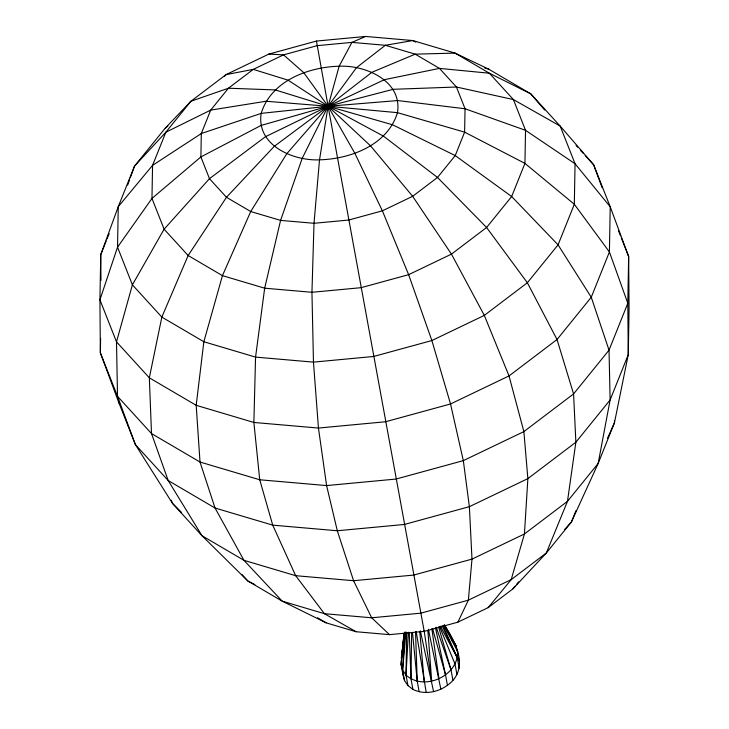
<?xml version="1.0" encoding="UTF-8"?>
<svg xmlns="http://www.w3.org/2000/svg" width="729" height="729" viewBox="0 0 729 729"><rect width="100%" height="100%" fill="white"/><g stroke="black" fill="none" stroke-linecap="round" stroke-linejoin="round"><path stroke-width="1.09" d="M444.517 624.972C454.258 640.226 467.562 663.718 452.937 680.376C443.159 691.119 426.328 696.095 412.924 689.397L410.992 678.854L411.657 632.827M412.924 689.397L407.939 685.597L406.007 675.054L406.682 632.307M100.611 338.347L100.356 352.827L118.781 402.536L135.357 444.553L172.518 503.42L201.951 535.678L247.878 581.022L282.187 601.143L326.218 622.867L356.08 631.733L389.505 634.64L424.223 631.378L457.867 622.174L488.148 607.649L512.997 588.804L546.331 552.983L571.399 522.028L598.172 463.434L614.438 422.838L628.261 354.668L629.072 309.488L628.644 256.499L610.219 206.79L593.643 164.781L560.191 126.081L530.748 93.831L488.74 69.182L455.06 53.099L412.833 40.551L365.557 36.45L316.459 41.061L268.873 54.083L226.054 74.613L190.916 101.258L165.228 128.167L134.528 166.075L118.262 206.662L100.739 254.658L99.928 299.838L100.356 352.827L117.515 396.321L135.357 444.553L168.189 480.529L201.951 535.678L243.96 560.328L295.682 575.691L353.574 580.712L413.717 575.063L471.991 559.125L524.433 533.974L567.472 501.333L598.172 463.434L610.118 399.948L628.261 354.668L627.806 303.273L628.644 256.499L621.29 237.854M614.483 420.587L614.438 422.838L607.467 438.32M444.07 625.664L457.63 651.535C458.541 675.956 423.859 691.621 406.007 675.054L408.386 632.28M407.939 685.597L404.549 680.631L402.973 674.835L403.091 672.758M404.549 680.631L402.608 670.088L404.996 631.934M406.007 675.054L402.608 670.088L405.898 632.198M404.322 633L401.041 664.292L402.973 674.835M403.994 633.528L401.041 664.292L402.608 670.088M404.194 633.173L401.387 658.059L401.779 660.164M403.502 641.119L401.387 658.059L402.144 655.982M403.921 637.729L404.203 635.478M127.657 185.093L129.571 179.808M130.336 177.694L134.528 166.075L165.847 132.213L190.916 101.258L228.423 88.218L253.273 69.373L283.554 54.857L317.197 45.654L351.925 42.391L385.349 45.289L415.211 54.156L439.459 68.389L456.454 87.015L465.038 108.758L464.619 132.149L455.224 155.587L437.5 177.466L412.65 196.311L382.379 210.827L348.726 220.04L314.008 223.293L280.583 220.395L250.721 211.528L226.464 197.295L209.469 178.669L200.894 156.926L201.313 133.535L210.699 110.106L228.423 88.218L275.216 89.922L328.086 106.261L392.612 124.796L455.224 155.587L511.658 196.529L558.059 244.853L591.265 297.241L609.025 350.148L610.118 399.948L575.874 442.221L527.869 478.625L469.376 506.673L404.376 524.461L337.308 530.758L272.728 525.153L215.046 508.022L168.189 480.529L151.504 433.573L149.336 377.822L161.838 317.097L188.146 255.524L226.464 197.295L274.204 146.383L328.086 106.261L371.899 72.289L415.211 54.156L455.06 53.099L489.359 73.219L530.748 93.831L544.681 110.033M106.224 240.971L100.739 254.658L100.966 280.355M107.072 238.866L109.177 233.599M575.965 510.637L571.399 522.028L564.62 529.509M457.867 622.174L468.364 600.158L471.991 559.125L469.376 506.673L463.325 460.637L450.531 403.975L431.878 340.543L408.632 274.669L382.379 210.827L354.905 153.391L328.086 106.261L303.747 72.654L283.554 54.857L268.873 54.083M512.997 588.804L515.121 586.18M516.542 584.43L518.665 581.806M488.148 607.649L511.193 579.628L546.331 552.983L567.472 501.333L575.874 442.221L573.577 393.915L557.029 339.523L527.359 282.752L486.589 227.484L437.5 177.466L383.436 136.123L328.086 106.261L288.073 80.172L253.273 69.373L226.054 74.613L224.632 76.29M165.228 128.167L167.916 126.126M365.557 36.45L351.925 42.391L339.14 66.202L328.086 106.261L319.512 159.842L314.008 223.293L311.948 292.293L313.461 362.131L318.455 428.06L326.592 485.578L337.308 530.758L353.574 580.712L371.681 617.791L389.505 634.64M484.43 67.897L488.74 69.182M254.895 584.603L247.878 581.022L241.873 574.434M415.74 42.145L412.833 40.551L385.349 45.289L356.445 67.706L328.086 106.261L286.752 153.755L250.721 211.528L222.445 275.644L203.847 341.746L196.192 405.315L200.01 462.031L215.046 508.022L243.96 560.328L282.187 601.143L324.405 613.69L371.681 617.791L420.788 613.18L468.364 600.158L511.193 579.628L524.433 533.974L527.869 478.625L523.878 431.604L509.024 375.927L484.32 315.393L451.451 254.129L412.65 196.311L370.578 145.873L328.086 106.261L316.459 41.061M356.08 631.733L324.405 613.69L295.682 575.691L272.728 525.153L259.734 479.773L253.874 422.456L255.56 357.11L264.673 288.192L280.583 220.395L302.207 158.339L328.086 106.261L384.456 79.661L439.459 68.389L489.359 73.219L513.398 99.563L560.191 126.081L575.053 163.752L610.219 206.79L609.408 251.97L627.806 303.273L609.025 350.148L573.577 393.915L523.878 431.604L463.325 460.637L396.029 479.053L326.592 485.578L259.734 479.773L200.01 462.031L151.504 433.573L117.515 396.321L116.503 341.846L132.396 284.839L164.107 229.188L209.469 178.669L265.402 136.742L328.086 106.261L393.25 89.302L456.454 87.015L513.398 99.563L525.536 130.318L524.935 163.387L511.658 196.529L486.589 227.484L451.451 254.129L408.632 274.669L361.046 287.682L311.948 292.293L264.673 288.192L222.445 275.644L188.146 255.524L164.107 229.188L151.969 198.434L152.561 165.355L165.847 132.213L210.699 110.106L266.039 101.249L328.086 106.261L397.478 112.658L464.619 132.149L524.935 163.387L574.324 204.257L609.408 251.97L591.265 297.241L557.029 339.523L509.024 375.927L450.531 403.975L385.532 421.754L318.455 428.06L253.874 422.456L196.192 405.315L149.336 377.822L116.503 341.846L99.928 299.838L117.533 247.177L151.969 198.434L200.894 156.926L260.964 125.488L328.086 106.261L397.697 100.556L465.038 108.758L525.536 130.318L575.053 163.752L574.324 204.257L558.059 244.853L527.359 282.752L484.32 315.393L431.878 340.543L373.594 356.481L313.461 362.131L255.56 357.11L203.847 341.746L161.838 317.097L132.396 284.839L117.533 247.177L118.262 206.662L152.561 165.355L201.313 133.535L261.182 113.378L328.086 106.261L424.223 631.378M317.489 617.745L326.218 622.867M181.339 512.232L172.518 503.42L171.279 500.285M576.083 145.536L577.614 147.203M580.667 150.557L582.954 153.063M585.25 155.578L593.643 164.781L602.181 187.845M453.793 642.422L456.053 645.739L457.019 651.006M118.781 402.536L119.957 404.458M444.462 625.354L456.053 645.739M447.242 631.104L448.326 633.036M451.579 638.832L452.663 640.764L451.606 638.795M440.352 626.202L457.274 657.758L459.206 668.311M444.198 624.963L448.435 632.863M442.011 625.573L457.274 657.758L443.196 626.038M439.56 626.612L455.014 664.001L456.946 674.553M618.429 230.61L620.479 235.786M436.234 627.295L451.005 669.833L452.937 680.376M438.603 626.894L451.005 669.833M432.561 628.544L445.519 674.844L447.451 685.388M458.249 657.248L459.562 662.078M420.305 630.749L433.618 691.693M435.423 627.514L445.519 674.844M428.388 629.282L440.863 689.251M457.411 653.12L457.794 655.225M416.223 631.624L426.219 692.55M412.541 632.845L417.225 681.223L419.157 691.766M424.114 630.485L431.686 681.15L427.877 630.512M431.841 628.708L438.931 678.699M419.804 631.934L424.287 682.007M409.233 632.344L410.992 678.854M415.521 631.66L417.225 681.223M261.182 113.378C256.089 145.153 293.04 161.036 319.512 159.842C350.64 158.958 387.609 145.053 397.478 112.658C402.563 80.892 365.621 65.009 339.14 66.202C308.021 67.086 271.042 80.983 261.182 113.378"/></g></svg>
